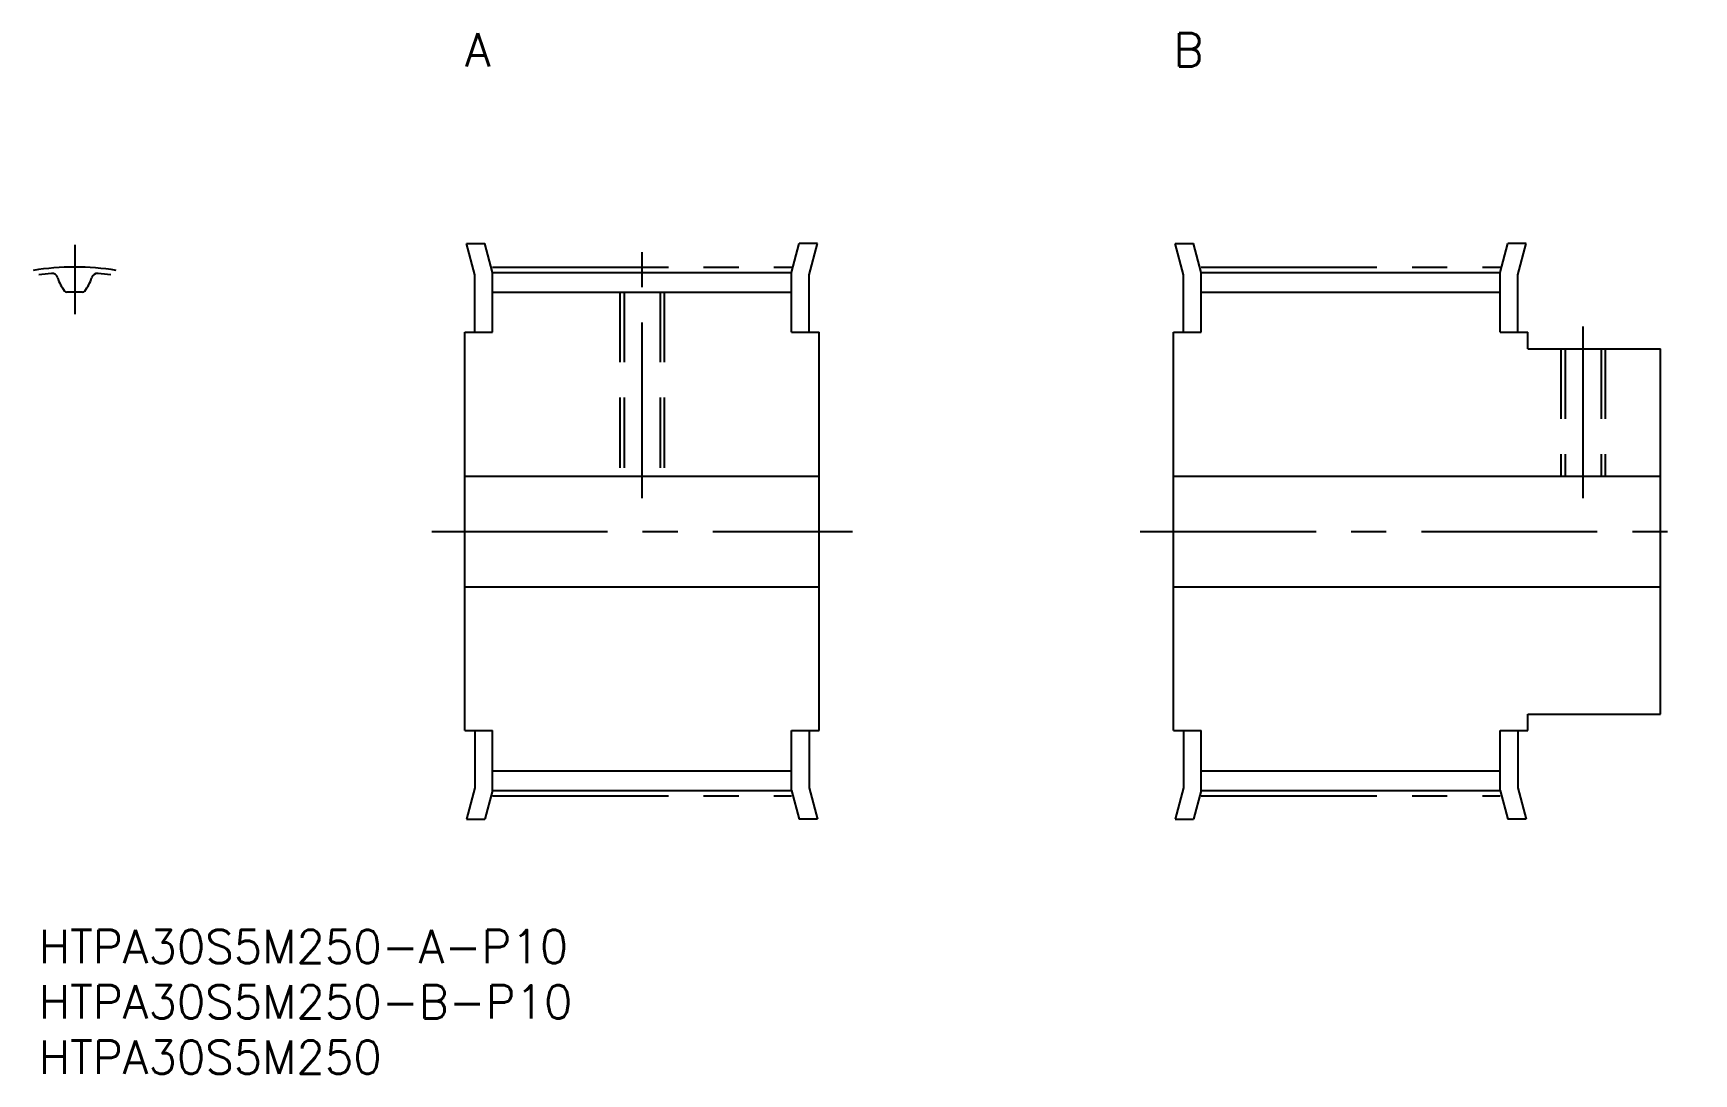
# Model space of a CAD drawing. Extents: x 0 to 150, y -13 to 81.
import ezdxf

# ---------------------------------------------------------------- set-up
doc = ezdxf.new("R2010")
doc.units = 0
doc.header["$LTSCALE"] = 0.5
doc.linetypes.add('CENTER', pattern=[50.8, 31.75, -6.35, 6.35, -6.35])
doc.linetypes.add('DASHED', pattern=[19.05, 12.7, -6.35])
for name, color, linetype in [('MSM_CENTER', 1, 'CENTER'), ('MSM_CONTINUOUS', 7, 'CONTINUOUS'), ('MSM_DASHED', 4, 'DASHED'), ('MSM_PART_NUMBER', 7, 'CONTINUOUS')]:
    doc.layers.add(name, color=color, linetype=linetype)
doc.styles.get("Standard").update_dxf_attribs({"font": 'txt.shx', "height": 3, "bigfont": 'bigfont.shx'})

# ---------------------------------------------------------------- blocks, each defined once
blk = doc.blocks.new('*U3')
at = {"layer": 'MSM_PART_NUMBER'}
blk.add_text('HTPA30S5M250-A-P10', height=3, dxfattribs=at).set_placement((0, -3))
blk = doc.blocks.new('*U4')
at = {"layer": 'MSM_PART_NUMBER'}
blk.add_text('HTPA30S5M250-B-P10', height=3, dxfattribs=at).set_placement((0, -8))
blk = doc.blocks.new('*U5')
at = {"layer": 'MSM_PART_NUMBER'}
blk.add_text('HTPA30S5M250', height=3, dxfattribs=at).set_placement((0, -13))
blk = doc.blocks.new('*U6')
at = {"layer": 'MSM_PART_NUMBER'}
blk.add_text('A', height=3, dxfattribs=at).set_placement((38.5, 78))
blk = doc.blocks.new('*U7')
at = {"layer": 'MSM_PART_NUMBER'}
blk.add_text('B', height=3, dxfattribs=at).set_placement((102.5, 78))

msp = doc.modelspace()

# ---------------------------------------------------------------- linework, layer by layer
at = {"layer": 'MSM_CENTER'}
for p, q in [((3.25, 61.87), (3.25, 55.62)), ((54.5, 39), (54.5, 61.87)), ((41, 59.87), (68, 59.87)), ((105, 59.87), (132, 59.87)), ((139.5, 39), (139.5, 54.5)), ((35.5, 36), (73.5, 36)), ((99.5, 36), (149.5, 36)), ((41, 12.12), (68, 12.12)), ((105, 12.12), (132, 12.12))]:
    msp.add_line(p, q, dxfattribs=at)
msp.add_arc((3.25, 36), 23.87, 80.9632, 99.0368, dxfattribs=at)
at = {"layer": 'MSM_CONTINUOUS'}
for p, q in [((39.4, 59.18), (38.65, 62)), ((38.65, 62), (40.3, 62)), ((41, 59.39), (40.3, 62)), ((68, 59.39), (68.7, 62)), ((70.35, 62), (68.7, 62)), ((69.6, 59.18), (70.35, 62)), ((103.4, 59.18), (102.65, 62)), ((102.65, 62), (104.3, 62)), ((105, 59.39), (104.3, 62)), ((132, 59.39), (132.7, 62)), ((134.35, 62), (132.7, 62)), ((133.6, 59.18), (134.35, 62)), ((39.4, 54), (39.4, 59.18)), ((41, 59.39), (68, 59.39)), ((41, 54), (41, 59.39)), ((68, 54), (68, 59.39)), ((69.6, 54), (69.6, 59.18)), ((103.4, 54), (103.4, 59.18)), ((105, 59.39), (132, 59.39)), ((105, 54), (105, 59.39)), ((132, 54), (132, 59.39)), ((133.6, 54), (133.6, 59.18)), ((41, 57.62), (68, 57.62)), ((105, 57.62), (132, 57.62)), ((102.5, 54), (105, 54)), ((102.5, 18), (102.5, 54)), ((132, 54), (134.5, 54)), ((134.5, 52.5), (134.5, 54)), ((38.5, 18), (38.5, 54)), ((38.5, 54), (41, 54)), ((68, 54), (70.5, 54)), ((70.5, 18), (70.5, 54)), ((134.5, 52.5), (146.5, 52.5)), ((146.5, 19.5), (146.5, 52.5)), ((38.5, 41), (70.5, 41)), ((102.5, 41), (146.5, 41)), ((38.5, 31), (70.5, 31)), ((102.5, 31), (146.5, 31)), ((134.5, 19.5), (146.5, 19.5)), ((134.5, 18), (134.5, 19.5)), ((38.5, 18), (41, 18)), ((39.4, 18), (39.4, 12.82)), ((41, 12.6), (41, 18)), ((68, 12.6), (68, 18)), ((68, 18), (70.5, 18)), ((69.6, 18), (69.6, 12.82)), ((102.5, 18), (105, 18)), ((103.4, 18), (103.4, 12.82)), ((105, 12.6), (105, 18)), ((132, 12.6), (132, 18)), ((132, 18), (134.5, 18)), ((133.6, 18), (133.6, 12.82)), ((41, 14.38), (68, 14.38)), ((105, 14.38), (132, 14.38)), ((39.4, 12.82), (38.65, 10)), ((41, 12.6), (40.3, 10)), ((41, 12.6), (68, 12.6)), ((68, 12.6), (68.7, 10)), ((69.6, 12.82), (70.35, 10)), ((103.4, 12.82), (102.65, 10)), ((105, 12.6), (104.3, 10)), ((105, 12.6), (132, 12.6)), ((132, 12.6), (132.7, 10)), ((133.6, 12.82), (134.35, 10)), ((38.65, 10), (40.3, 10)), ((70.35, 10), (68.7, 10)), ((102.65, 10), (104.3, 10)), ((134.35, 10), (132.7, 10))]:
    msp.add_line(p, q, dxfattribs=at)
for centre, radius, start, end in [((3.25, 36), 23.39, 95.1744, 97.9853), ((1.19, 58.75), 0.55, 15.5297, 95.1744), ((4.87, 59.78), 3.27, 195.5297, 219.2223), ((1.62, 59.78), 3.27, 320.7777, 344.4703), ((5.31, 58.75), 0.55, 84.8256, 164.4703), ((3.25, 36), 23.39, 82.0147, 84.8256), ((2.53, 57.86), 0.25, 219.2223, 271.8822), ((3.25, 36), 21.62, 88.1178, 91.8822), ((3.97, 57.86), 0.25, 268.1178, 320.7777)]:
    msp.add_arc(centre, radius, start, end, dxfattribs=at)
at = {"layer": 'MSM_DASHED'}
for p, q in [((52.5, 57.62), (52.5, 41)), ((52.88, 57.62), (52.88, 41)), ((56.12, 57.62), (56.12, 41)), ((56.5, 57.62), (56.5, 41)), ((137.5, 52.5), (137.5, 41)), ((137.88, 52.5), (137.88, 41)), ((141.12, 52.5), (141.12, 41)), ((141.5, 52.5), (141.5, 41))]:
    msp.add_line(p, q, dxfattribs=at)

# ---------------------------------------------------------------- block references
at = {"layer": 'MSM_CONTINUOUS'}
for name in ['*U7', '*U6', '*U3', '*U4', '*U5']:
    msp.add_blockref(name, (0, 0), dxfattribs=at)

doc.saveas('drawing.dxf')
